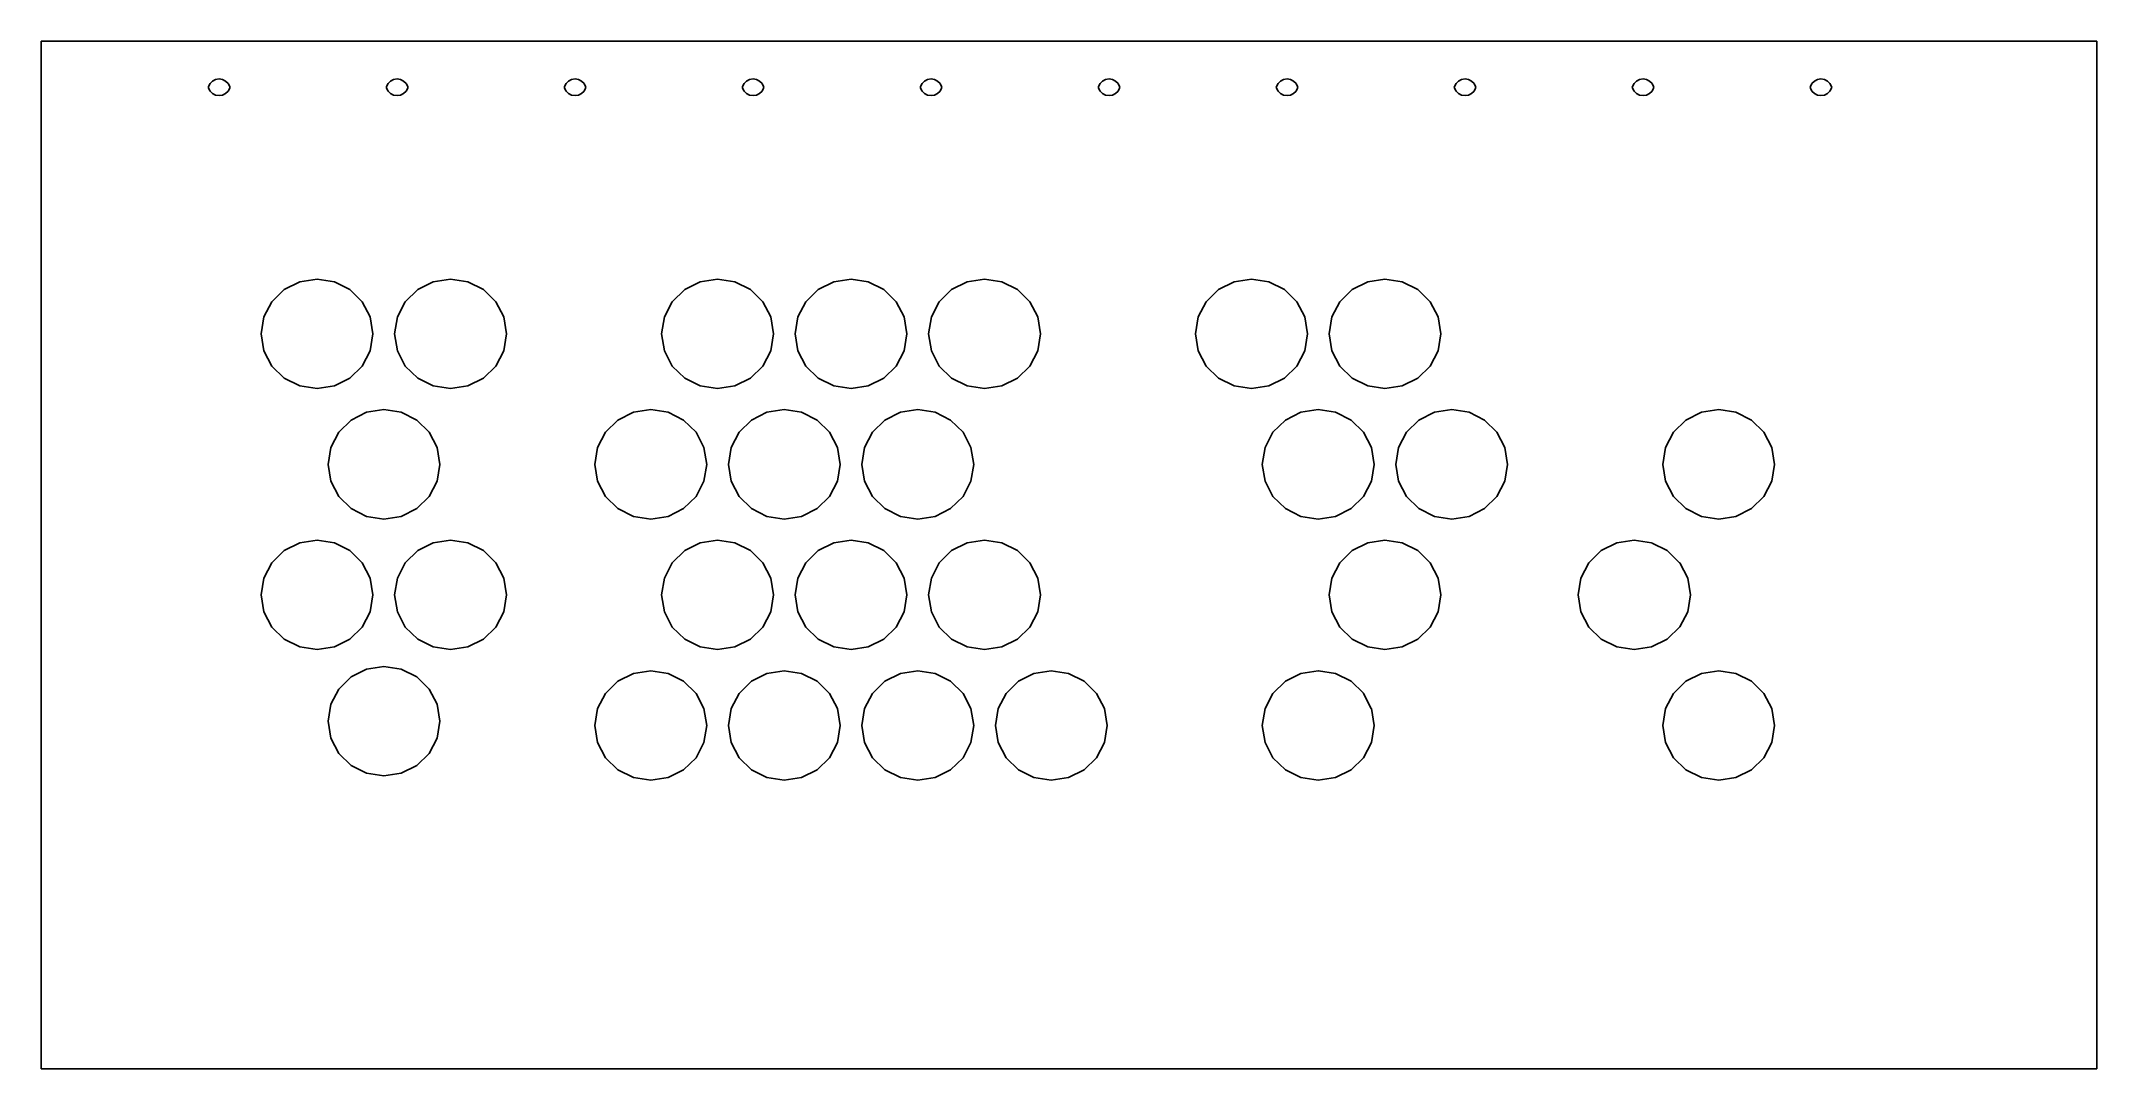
# Model space of a CAD drawing. Header units: metres. Extents: x -116 to 116, y -1 to 115.
import ezdxf

# ---------------------------------------------------------------- set-up
doc = ezdxf.new("R2010")
doc.units = ezdxf.units.M

msp = doc.modelspace()

# ---------------------------------------------------------------- linework, layer by layer
for p, q in [((115.5, 114.692), (-115.5, 114.692)), ((-115.5, 114.692), (-115.5, -0.75)), ((115.5, 104.328), (115.5, 114.692)), ((-96.7029, 109.51), (-96.6888, 109.597)), ((-96.6888, 109.424), (-96.7029, 109.51)), ((-96.6888, 109.597), (-96.5113, 109.938)), ((-96.5113, 109.083), (-96.6888, 109.424)), ((-96.5113, 109.938), (-96.2347, 110.209)), ((-96.2347, 108.812), (-96.5113, 109.083)), ((-96.2347, 110.209), (-95.8863, 110.382)), ((-95.8863, 108.639), (-96.2347, 108.812)), ((-95.8863, 110.382), (-95.5, 110.442)), ((-95.5, 108.579), (-95.8863, 108.639)), ((-95.5, 110.442), (-95.1137, 110.382)), ((-95.1137, 108.639), (-95.5, 108.579)), ((-95.1137, 110.382), (-94.7653, 110.209)), ((-94.7653, 108.812), (-95.1137, 108.639)), ((-94.7653, 110.209), (-94.4887, 109.938)), ((-94.4887, 109.083), (-94.7653, 108.812)), ((-94.4887, 109.938), (-94.3112, 109.597)), ((-94.3112, 109.424), (-94.4887, 109.083)), ((-94.3112, 109.597), (-94.2971, 109.51)), ((-94.2971, 109.51), (-94.3112, 109.424)), ((-76.7029, 109.51), (-76.6888, 109.597)), ((-76.6888, 109.424), (-76.7029, 109.51)), ((-76.6888, 109.597), (-76.5113, 109.938)), ((-76.5113, 109.083), (-76.6888, 109.424)), ((-76.5113, 109.938), (-76.2347, 110.209)), ((-76.2347, 108.812), (-76.5113, 109.083)), ((-76.2347, 110.209), (-75.8863, 110.382)), ((-75.8863, 108.639), (-76.2347, 108.812)), ((-75.8863, 110.382), (-75.5, 110.442)), ((-75.5, 108.579), (-75.8863, 108.639)), ((-75.5, 110.442), (-75.1137, 110.382)), ((-75.1137, 108.639), (-75.5, 108.579)), ((-75.1137, 110.382), (-74.7653, 110.209)), ((-74.7653, 108.812), (-75.1137, 108.639)), ((-74.7653, 110.209), (-74.4887, 109.938)), ((-74.4887, 109.083), (-74.7653, 108.812)), ((-74.4887, 109.938), (-74.3112, 109.597)), ((-74.3112, 109.424), (-74.4887, 109.083)), ((-74.3112, 109.597), (-74.2971, 109.51)), ((-74.2971, 109.51), (-74.3112, 109.424)), ((-56.7029, 109.51), (-56.6888, 109.597)), ((-56.6888, 109.424), (-56.7029, 109.51)), ((-56.6888, 109.597), (-56.5113, 109.938)), ((-56.5113, 109.083), (-56.6888, 109.424)), ((-56.5113, 109.938), (-56.2347, 110.209)), ((-56.2347, 108.812), (-56.5113, 109.083)), ((-56.2347, 110.209), (-55.8863, 110.382)), ((-55.8863, 108.639), (-56.2347, 108.812)), ((-55.8863, 110.382), (-55.5, 110.442)), ((-55.5, 108.579), (-55.8863, 108.639)), ((-55.5, 110.442), (-55.1137, 110.382)), ((-55.1137, 108.639), (-55.5, 108.579)), ((-55.1137, 110.382), (-54.7653, 110.209)), ((-54.7653, 108.812), (-55.1137, 108.639)), ((-54.7653, 110.209), (-54.4887, 109.938)), ((-54.4887, 109.083), (-54.7653, 108.812)), ((-54.4887, 109.938), (-54.3112, 109.597)), ((-54.3112, 109.424), (-54.4887, 109.083)), ((-54.3112, 109.597), (-54.2971, 109.51)), ((-54.2971, 109.51), (-54.3112, 109.424)), ((-36.7029, 109.51), (-36.6888, 109.597)), ((-36.6888, 109.424), (-36.7029, 109.51)), ((-36.6888, 109.597), (-36.5113, 109.938)), ((-36.5113, 109.083), (-36.6888, 109.424)), ((-36.5113, 109.938), (-36.2347, 110.209)), ((-36.2347, 108.812), (-36.5113, 109.083)), ((-36.2347, 110.209), (-35.8863, 110.382)), ((-35.8863, 108.639), (-36.2347, 108.812)), ((-35.8863, 110.382), (-35.5, 110.442)), ((-35.5, 108.579), (-35.8863, 108.639)), ((-35.5, 110.442), (-35.1137, 110.382)), ((-35.1137, 108.639), (-35.5, 108.579)), ((-35.1137, 110.382), (-34.7653, 110.209)), ((-34.7653, 108.812), (-35.1137, 108.639)), ((-34.7653, 110.209), (-34.4887, 109.938)), ((-34.4887, 109.083), (-34.7653, 108.812)), ((-34.4887, 109.938), (-34.3112, 109.597)), ((-34.3112, 109.424), (-34.4887, 109.083)), ((-34.3112, 109.597), (-34.2971, 109.51)), ((-34.2971, 109.51), (-34.3112, 109.424)), ((-16.7029, 109.51), (-16.6888, 109.597)), ((-16.6888, 109.424), (-16.7029, 109.51)), ((-16.6888, 109.597), (-16.5113, 109.938)), ((-16.5113, 109.083), (-16.6888, 109.424)), ((-16.5113, 109.938), (-16.2347, 110.209)), ((-16.2347, 108.812), (-16.5113, 109.083)), ((-16.2347, 110.209), (-15.8863, 110.382)), ((-15.8863, 108.639), (-16.2347, 108.812)), ((-15.8863, 110.382), (-15.5, 110.442)), ((-15.5, 108.579), (-15.8863, 108.639)), ((-15.5, 110.442), (-15.1137, 110.382)), ((-15.1137, 108.639), (-15.5, 108.579)), ((-15.1137, 110.382), (-14.7653, 110.209)), ((-14.7653, 108.812), (-15.1137, 108.639)), ((-14.7653, 110.209), (-14.4887, 109.938)), ((-14.4887, 109.083), (-14.7653, 108.812)), ((-14.4887, 109.938), (-14.3112, 109.597)), ((-14.3112, 109.424), (-14.4887, 109.083)), ((-14.3112, 109.597), (-14.2971, 109.51)), ((-14.2971, 109.51), (-14.3112, 109.424)), ((3.29712, 109.51), (3.31117, 109.597)), ((3.31117, 109.424), (3.29712, 109.51)), ((3.31117, 109.597), (3.48872, 109.938)), ((3.48872, 109.083), (3.31117, 109.424)), ((3.48872, 109.938), (3.76526, 110.209)), ((3.76526, 108.812), (3.48872, 109.083)), ((3.76526, 110.209), (4.11372, 110.382)), ((4.11372, 108.639), (3.76526, 108.812)), ((4.11372, 110.382), (4.5, 110.442)), ((4.5, 108.579), (4.11372, 108.639)), ((4.5, 110.442), (4.88626, 110.382)), ((4.88626, 108.639), (4.5, 108.579)), ((4.88626, 110.382), (5.23473, 110.209)), ((5.23473, 108.812), (4.88626, 108.639)), ((5.23473, 110.209), (5.51126, 109.938)), ((5.51126, 109.083), (5.23473, 108.812)), ((5.51126, 109.938), (5.68881, 109.597)), ((5.68881, 109.424), (5.51126, 109.083)), ((5.68881, 109.597), (5.70287, 109.51)), ((5.70287, 109.51), (5.68881, 109.424)), ((23.2971, 109.51), (23.3112, 109.597)), ((23.3112, 109.424), (23.2971, 109.51)), ((23.3112, 109.597), (23.4887, 109.938)), ((23.4887, 109.083), (23.3112, 109.424)), ((23.4887, 109.938), (23.7653, 110.209)), ((23.7653, 108.812), (23.4887, 109.083)), ((23.7653, 110.209), (24.1137, 110.382)), ((24.1137, 108.639), (23.7653, 108.812)), ((24.1137, 110.382), (24.5, 110.442)), ((24.5, 108.579), (24.1137, 108.639)), ((24.5, 110.442), (24.8863, 110.382)), ((24.8863, 108.639), (24.5, 108.579)), ((24.8863, 110.382), (25.2347, 110.209)), ((25.2347, 108.812), (24.8863, 108.639)), ((25.2347, 110.209), (25.5113, 109.938)), ((25.5113, 109.083), (25.2347, 108.812)), ((25.5113, 109.938), (25.6888, 109.597)), ((25.6888, 109.424), (25.5113, 109.083)), ((25.6888, 109.597), (25.7029, 109.51)), ((25.7029, 109.51), (25.6888, 109.424)), ((43.2971, 109.51), (43.3112, 109.597)), ((43.3112, 109.424), (43.2971, 109.51)), ((43.3112, 109.597), (43.4887, 109.938)), ((43.4887, 109.083), (43.3112, 109.424)), ((43.4887, 109.938), (43.7653, 110.209)), ((43.7653, 108.812), (43.4887, 109.083)), ((43.7653, 110.209), (44.1137, 110.382)), ((44.1137, 108.639), (43.7653, 108.812)), ((44.1137, 110.382), (44.5, 110.442)), ((44.5, 108.579), (44.1137, 108.639)), ((44.5, 110.442), (44.8863, 110.382)), ((44.8863, 108.639), (44.5, 108.579)), ((44.8863, 110.382), (45.2347, 110.209)), ((45.2347, 108.812), (44.8863, 108.639)), ((45.2347, 110.209), (45.5113, 109.938)), ((45.5113, 109.083), (45.2347, 108.812)), ((45.5113, 109.938), (45.6888, 109.597)), ((45.6888, 109.424), (45.5113, 109.083)), ((45.6888, 109.597), (45.7029, 109.51)), ((45.7029, 109.51), (45.6888, 109.424)), ((63.2971, 109.51), (63.3112, 109.597)), ((63.3112, 109.424), (63.2971, 109.51)), ((63.3112, 109.597), (63.4887, 109.938)), ((63.4887, 109.083), (63.3112, 109.424)), ((63.4887, 109.938), (63.7653, 110.209)), ((63.7653, 108.812), (63.4887, 109.083)), ((63.7653, 110.209), (64.1137, 110.382)), ((64.1137, 108.639), (63.7653, 108.812)), ((64.1137, 110.382), (64.5, 110.442)), ((64.5, 108.579), (64.1137, 108.639)), ((64.5, 110.442), (64.8863, 110.382)), ((64.8863, 108.639), (64.5, 108.579)), ((64.8863, 110.382), (65.2347, 110.209)), ((65.2347, 108.812), (64.8863, 108.639)), ((65.2347, 110.209), (65.5113, 109.938)), ((65.5113, 109.083), (65.2347, 108.812)), ((65.5113, 109.938), (65.6888, 109.597)), ((65.6888, 109.424), (65.5113, 109.083)), ((65.6888, 109.597), (65.7029, 109.51)), ((65.7029, 109.51), (65.6888, 109.424)), ((83.2971, 109.51), (83.3112, 109.597)), ((83.3112, 109.424), (83.2971, 109.51)), ((83.3112, 109.597), (83.4887, 109.938)), ((83.4887, 109.083), (83.3112, 109.424)), ((83.4887, 109.938), (83.7653, 110.209)), ((83.7653, 108.812), (83.4887, 109.083)), ((83.7653, 110.209), (84.1137, 110.382)), ((84.1137, 108.639), (83.7653, 108.812)), ((84.1137, 110.382), (84.5, 110.442)), ((84.5, 108.579), (84.1137, 108.639)), ((84.5, 110.442), (84.8863, 110.382)), ((84.8863, 108.639), (84.5, 108.579)), ((84.8863, 110.382), (85.2347, 110.209)), ((85.2347, 108.812), (84.8863, 108.639)), ((85.2347, 110.209), (85.5113, 109.938)), ((85.5113, 109.083), (85.2347, 108.812)), ((85.5113, 109.938), (85.6888, 109.597)), ((85.6888, 109.424), (85.5113, 109.083)), ((85.6888, 109.597), (85.7029, 109.51)), ((85.7029, 109.51), (85.6888, 109.424)), ((115.501, 104.328), (115.5, 104.328)), ((115.501, -0.05338), (115.501, 104.328)), ((-86.434, 87.6574), (-84.4924, 87.9582)), ((-84.4924, 87.9582), (-82.5508, 87.6574)), ((-71.434, 87.6574), (-69.4924, 87.9582)), ((-69.4924, 87.9582), (-67.5508, 87.6574)), ((-41.434, 87.6574), (-39.4924, 87.9582)), ((-39.4924, 87.9582), (-37.5508, 87.6574)), ((-26.434, 87.6574), (-24.4924, 87.9582)), ((-24.4924, 87.9582), (-22.5508, 87.6574)), ((-10.9524, 87.732), (-9.49239, 87.9586)), ((-9.49239, 87.9586), (-9.49121, 87.9587)), ((-9.49121, 87.9587), (-7.56543, 87.6599)), ((18.566, 87.6574), (20.5076, 87.9582)), ((20.5076, 87.9582), (22.4492, 87.6574)), ((33.566, 87.6574), (35.5076, 87.9582)), ((35.5076, 87.9582), (37.4492, 87.6574)), ((-89.5757, 85.4248), (-88.1856, 86.7845)), ((-88.1856, 86.7845), (-86.434, 87.6574)), ((-82.5508, 87.6574), (-80.7992, 86.7845)), ((-80.7992, 86.7845), (-79.4091, 85.4248)), ((-74.5757, 85.4248), (-73.1856, 86.7845)), ((-73.1856, 86.7845), (-71.434, 87.6574)), ((-67.5508, 87.6574), (-65.7992, 86.7845)), ((-65.7992, 86.7845), (-64.4091, 85.4248)), ((-44.5757, 85.4248), (-43.1856, 86.7845)), ((-43.1856, 86.7845), (-41.434, 87.6574)), ((-37.5508, 87.6574), (-35.7992, 86.7845)), ((-35.7992, 86.7845), (-34.4091, 85.4248)), ((-29.5757, 85.4248), (-28.1856, 86.7845)), ((-28.1856, 86.7845), (-26.434, 87.6574)), ((-22.5508, 87.6574), (-20.7992, 86.7845)), ((-20.7992, 86.7845), (-19.4091, 85.4248)), ((-14.5757, 85.4248), (-13.1856, 86.7845)), ((-13.1856, 86.7845), (-11.434, 87.6574)), ((-11.434, 87.6574), (-10.9524, 87.732)), ((-7.56543, 87.6599), (-7.56447, 87.6595)), ((-7.56447, 87.6595), (-7.55077, 87.6574)), ((-7.55077, 87.6574), (-5.79919, 86.7845)), ((-5.79919, 86.7845), (-4.40913, 85.4248)), ((15.4243, 85.4248), (16.8144, 86.7845)), ((16.8144, 86.7845), (18.566, 87.6574)), ((22.4492, 87.6574), (24.2008, 86.7845)), ((24.2008, 86.7845), (25.5909, 85.4248)), ((30.4243, 85.4248), (31.8144, 86.7845)), ((31.8144, 86.7845), (33.566, 87.6574)), ((37.4492, 87.6574), (39.2008, 86.7845)), ((39.2008, 86.7845), (40.5909, 85.4248)), ((-90.7757, 81.8123), (-90.4681, 83.7115)), ((-90.4681, 83.7115), (-89.5757, 85.4248)), ((-79.4091, 85.4248), (-78.5167, 83.7115)), ((-78.5167, 83.7115), (-78.2092, 81.8123)), ((-75.7757, 81.8123), (-75.4681, 83.7115)), ((-75.4681, 83.7115), (-74.5757, 85.4248)), ((-64.4091, 85.4248), (-63.5167, 83.7115)), ((-63.5167, 83.7115), (-63.2092, 81.8123)), ((-45.7757, 81.8123), (-45.4681, 83.7115)), ((-45.4681, 83.7115), (-44.5757, 85.4248)), ((-34.4091, 85.4248), (-33.5167, 83.7115)), ((-33.5167, 83.7115), (-33.2092, 81.8123)), ((-30.7757, 81.8123), (-30.4681, 83.7115)), ((-30.4681, 83.7115), (-29.5757, 85.4248)), ((-19.4091, 85.4248), (-18.5167, 83.7115)), ((-18.5167, 83.7115), (-18.2091, 81.8123)), ((-15.7757, 81.8123), (-15.4681, 83.7115)), ((-15.4681, 83.7115), (-14.5757, 85.4248)), ((-4.40913, 85.4248), (-3.51666, 83.7115)), ((-3.51666, 83.7115), (-3.20914, 81.8123)), ((14.2243, 81.8123), (14.5319, 83.7115)), ((14.5319, 83.7115), (15.4243, 85.4248)), ((25.5909, 85.4248), (26.4833, 83.7115)), ((26.4833, 83.7115), (26.7908, 81.8123)), ((29.2243, 81.8123), (29.5319, 83.7115)), ((29.5319, 83.7115), (30.4243, 85.4248)), ((40.5909, 85.4248), (41.4833, 83.7115)), ((41.4833, 83.7115), (41.7908, 81.8123)), ((-90.4681, 79.9131), (-90.7757, 81.8123)), ((-78.2092, 81.8123), (-78.5167, 79.9131)), ((-75.4681, 79.9131), (-75.7757, 81.8123)), ((-63.2092, 81.8123), (-63.5167, 79.9131)), ((-45.4681, 79.9131), (-45.7757, 81.8123)), ((-33.2092, 81.8123), (-33.5167, 79.9131)), ((-30.4681, 79.9131), (-30.7757, 81.8123)), ((-18.2091, 81.8123), (-18.5167, 79.9131)), ((-15.4681, 79.9131), (-15.7757, 81.8123)), ((-3.20914, 81.8123), (-3.51666, 79.9131)), ((14.5319, 79.9131), (14.2243, 81.8123)), ((26.7908, 81.8123), (26.4833, 79.9131)), ((29.5319, 79.9131), (29.2243, 81.8123)), ((41.7908, 81.8123), (41.4833, 79.9131)), ((-89.5757, 78.1998), (-90.4681, 79.9131)), ((-78.5167, 79.9131), (-79.4091, 78.1998)), ((-74.5757, 78.1998), (-75.4681, 79.9131)), ((-63.5167, 79.9131), (-64.4091, 78.1998)), ((-44.5757, 78.1998), (-45.4681, 79.9131)), ((-33.5167, 79.9131), (-34.4091, 78.1998)), ((-29.5757, 78.1998), (-30.4681, 79.9131)), ((-18.5167, 79.9131), (-19.4091, 78.1998)), ((-14.5757, 78.1998), (-15.4681, 79.9131)), ((-3.51666, 79.9131), (-4.40913, 78.1998)), ((15.4243, 78.1998), (14.5319, 79.9131)), ((26.4833, 79.9131), (25.5909, 78.1998)), ((30.4243, 78.1998), (29.5319, 79.9131)), ((41.4833, 79.9131), (40.5909, 78.1998)), ((-88.1856, 76.8401), (-89.5757, 78.1998)), ((-86.434, 75.9671), (-88.1856, 76.8401)), ((-80.7992, 76.8401), (-82.5508, 75.9671)), ((-79.4091, 78.1998), (-80.7992, 76.8401)), ((-73.1856, 76.8401), (-74.5757, 78.1998)), ((-71.434, 75.9671), (-73.1856, 76.8401)), ((-65.7992, 76.8401), (-67.5508, 75.9671)), ((-64.4091, 78.1998), (-65.7992, 76.8401)), ((-43.1856, 76.8401), (-44.5757, 78.1998)), ((-41.434, 75.9671), (-43.1856, 76.8401)), ((-35.7992, 76.8401), (-37.5508, 75.9671)), ((-34.4091, 78.1998), (-35.7992, 76.8401)), ((-28.1856, 76.8401), (-29.5757, 78.1998)), ((-26.434, 75.9671), (-28.1856, 76.8401)), ((-20.7992, 76.8401), (-22.5508, 75.9671)), ((-19.4091, 78.1998), (-20.7992, 76.8401)), ((-13.1856, 76.8401), (-14.5757, 78.1998)), ((-11.434, 75.9671), (-13.1856, 76.8401)), ((-5.79919, 76.8401), (-7.55077, 75.9671)), ((-4.40913, 78.1998), (-5.79919, 76.8401)), ((16.8144, 76.8401), (15.4243, 78.1998)), ((18.566, 75.9671), (16.8144, 76.8401)), ((24.2008, 76.8401), (22.4492, 75.9671)), ((25.5909, 78.1998), (24.2008, 76.8401)), ((31.8144, 76.8401), (30.4243, 78.1998)), ((33.566, 75.9671), (31.8144, 76.8401)), ((39.2008, 76.8401), (37.4492, 75.9671)), ((40.5909, 78.1998), (39.2008, 76.8401)), ((-84.4924, 75.6663), (-86.434, 75.9671)), ((-82.5508, 75.9671), (-84.4924, 75.6663)), ((-69.4924, 75.6663), (-71.434, 75.9671)), ((-67.5508, 75.9671), (-69.4924, 75.6663)), ((-39.4924, 75.6663), (-41.434, 75.9671)), ((-37.5508, 75.9671), (-39.4924, 75.6663)), ((-24.4924, 75.6663), (-26.434, 75.9671)), ((-22.5508, 75.9671), (-24.4924, 75.6663)), ((-9.49239, 75.6663), (-11.434, 75.9671)), ((-7.55077, 75.9671), (-9.49239, 75.6663)), ((20.5076, 75.6663), (18.566, 75.9671)), ((22.4492, 75.9671), (20.5076, 75.6663)), ((35.5076, 75.6663), (33.566, 75.9671)), ((37.4492, 75.9671), (35.5076, 75.6663)), ((-82.0627, 70.7664), (-80.6726, 72.1261)), ((-80.6726, 72.1261), (-78.921, 72.9991)), ((-78.921, 72.9991), (-76.9794, 73.2999)), ((-76.9794, 73.2999), (-75.0378, 72.9991)), ((-75.0378, 72.9991), (-73.2862, 72.1261)), ((-73.2862, 72.1261), (-71.8961, 70.7664)), ((-52.0766, 70.7664), (-50.6866, 72.1261)), ((-50.6866, 72.1261), (-48.935, 72.9991)), ((-48.935, 72.9991), (-46.9934, 73.2999)), ((-46.9934, 73.2999), (-45.0518, 72.9991)), ((-45.0518, 72.9991), (-43.3002, 72.1261)), ((-43.3002, 72.1261), (-41.9101, 70.7664)), ((-37.0766, 70.7664), (-35.6866, 72.1261)), ((-35.6866, 72.1261), (-33.935, 72.9991)), ((-33.935, 72.9991), (-31.9934, 73.2999)), ((-31.9934, 73.2999), (-30.0518, 72.9991)), ((-30.0518, 72.9991), (-28.3002, 72.1261)), ((-28.3002, 72.1261), (-26.9101, 70.7664)), ((-22.0766, 70.7664), (-20.6866, 72.1261)), ((-20.6866, 72.1261), (-18.935, 72.9991)), ((-18.935, 72.9991), (-16.9934, 73.2999)), ((-16.9934, 73.2999), (-15.0518, 72.9991)), ((-15.0518, 72.9991), (-13.3002, 72.1261)), ((-13.3002, 72.1261), (-11.9101, 70.7664)), ((22.9233, 70.7664), (24.3134, 72.1261)), ((24.3134, 72.1261), (26.065, 72.9991)), ((26.065, 72.9991), (28.0066, 73.2999)), ((28.0066, 73.2999), (29.9482, 72.9991)), ((29.9482, 72.9991), (31.6998, 72.1261)), ((31.6998, 72.1261), (33.0898, 70.7664)), ((37.9233, 70.7664), (39.3134, 72.1261)), ((39.3134, 72.1261), (41.065, 72.9991)), ((41.065, 72.9991), (43.0066, 73.2999)), ((43.0066, 73.2999), (44.9482, 72.9991)), ((44.9482, 72.9991), (46.6998, 72.1261)), ((46.6998, 72.1261), (48.0898, 70.7664)), ((67.9233, 70.7664), (69.3134, 72.1261)), ((69.3134, 72.1261), (71.065, 72.9991)), ((71.065, 72.9991), (73.0066, 73.2999)), ((73.0066, 73.2999), (74.9482, 72.9991)), ((74.9482, 72.9991), (76.6998, 72.1261)), ((76.6998, 72.1261), (78.0899, 70.7664)), ((-82.9551, 69.0532), (-82.0627, 70.7664)), ((-71.8961, 70.7664), (-71.0037, 69.0532)), ((-52.9691, 69.0532), (-52.0766, 70.7664)), ((-41.9101, 70.7664), (-41.0177, 69.0532)), ((-37.9691, 69.0532), (-37.0766, 70.7664)), ((-26.9101, 70.7664), (-26.0177, 69.0532)), ((-22.9691, 69.0532), (-22.0766, 70.7664)), ((-11.9101, 70.7664), (-11.0177, 69.0532)), ((22.0309, 69.0532), (22.9233, 70.7664)), ((33.0898, 70.7664), (33.9823, 69.0532)), ((37.0309, 69.0532), (37.9233, 70.7664)), ((48.0898, 70.7664), (48.9823, 69.0532)), ((67.0309, 69.0532), (67.9233, 70.7664)), ((78.0899, 70.7664), (78.9823, 69.0532)), ((-83.2626, 67.1539), (-82.9551, 69.0532)), ((-82.9551, 65.2547), (-83.2626, 67.1539)), ((-71.0037, 69.0532), (-70.6962, 67.1539)), ((-70.6962, 67.1539), (-71.0037, 65.2547)), ((-53.2766, 67.1539), (-52.9691, 69.0532)), ((-52.9691, 65.2547), (-53.2766, 67.1539)), ((-41.0177, 69.0532), (-40.7101, 67.1539)), ((-40.7101, 67.1539), (-41.0177, 65.2547)), ((-38.2766, 67.1539), (-37.9691, 69.0532)), ((-37.9691, 65.2547), (-38.2766, 67.1539)), ((-26.0177, 69.0532), (-25.7101, 67.1539)), ((-25.7101, 67.1539), (-26.0177, 65.2547)), ((-23.2766, 67.1539), (-22.9691, 69.0532)), ((-22.9691, 65.2547), (-23.2766, 67.1539)), ((-11.0177, 69.0532), (-10.7101, 67.1539)), ((-10.7101, 67.1539), (-11.0177, 65.2547)), ((21.7233, 67.1539), (22.0309, 69.0532)), ((22.0309, 65.2547), (21.7233, 67.1539)), ((33.9823, 69.0532), (34.2898, 67.1539)), ((34.2898, 67.1539), (33.9823, 65.2547)), ((36.7233, 67.1539), (37.0309, 69.0532)), ((37.0309, 65.2547), (36.7233, 67.1539)), ((48.9823, 69.0532), (49.2898, 67.1539)), ((49.2898, 67.1539), (48.9823, 65.2547)), ((66.7233, 67.1539), (67.0309, 69.0532)), ((67.0309, 65.2547), (66.7233, 67.1539)), ((78.9823, 69.0532), (79.2898, 67.1539)), ((79.2898, 67.1539), (78.9823, 65.2547)), ((-82.0627, 63.5415), (-82.9551, 65.2547)), ((-71.0037, 65.2547), (-71.8961, 63.5415)), ((-52.0766, 63.5415), (-52.9691, 65.2547)), ((-41.0177, 65.2547), (-41.9101, 63.5415)), ((-37.0766, 63.5415), (-37.9691, 65.2547)), ((-26.0177, 65.2547), (-26.9101, 63.5415)), ((-22.0766, 63.5415), (-22.9691, 65.2547)), ((-11.0177, 65.2547), (-11.9101, 63.5415)), ((22.9233, 63.5415), (22.0309, 65.2547)), ((33.9823, 65.2547), (33.0898, 63.5415)), ((37.9233, 63.5415), (37.0309, 65.2547)), ((48.9823, 65.2547), (48.0898, 63.5415)), ((67.9233, 63.5415), (67.0309, 65.2547)), ((78.9823, 65.2547), (78.0899, 63.5415)), ((-80.6726, 62.1818), (-82.0627, 63.5415)), ((-71.8961, 63.5415), (-73.2862, 62.1818)), ((-50.6866, 62.1818), (-52.0766, 63.5415)), ((-41.9101, 63.5415), (-43.3002, 62.1818)), ((-35.6866, 62.1818), (-37.0766, 63.5415)), ((-26.9101, 63.5415), (-28.3002, 62.1818)), ((-20.6866, 62.1818), (-22.0766, 63.5415)), ((-11.9101, 63.5415), (-13.3002, 62.1818)), ((24.3134, 62.1818), (22.9233, 63.5415)), ((33.0898, 63.5415), (31.6998, 62.1818)), ((39.3134, 62.1818), (37.9233, 63.5415)), ((48.0898, 63.5415), (46.6998, 62.1818)), ((69.3134, 62.1818), (67.9233, 63.5415)), ((78.0899, 63.5415), (76.6998, 62.1818)), ((-78.921, 61.3088), (-80.6726, 62.1818)), ((-76.9794, 61.008), (-78.921, 61.3088)), ((-75.0378, 61.3088), (-76.9794, 61.008)), ((-73.2862, 62.1818), (-75.0378, 61.3088)), ((-48.935, 61.3088), (-50.6866, 62.1818)), ((-46.9934, 61.008), (-48.935, 61.3088)), ((-45.0518, 61.3088), (-46.9934, 61.008)), ((-43.3002, 62.1818), (-45.0518, 61.3088)), ((-33.935, 61.3088), (-35.6866, 62.1818)), ((-31.9934, 61.008), (-33.935, 61.3088)), ((-30.0518, 61.3088), (-31.9934, 61.008)), ((-28.3002, 62.1818), (-30.0518, 61.3088)), ((-18.935, 61.3088), (-20.6866, 62.1818)), ((-16.9934, 61.008), (-18.935, 61.3088)), ((-15.0518, 61.3088), (-16.9934, 61.008)), ((-13.3002, 62.1818), (-15.0518, 61.3088)), ((26.065, 61.3088), (24.3134, 62.1818)), ((28.0066, 61.008), (26.065, 61.3088)), ((29.9482, 61.3088), (28.0066, 61.008)), ((31.6998, 62.1818), (29.9482, 61.3088)), ((41.065, 61.3088), (39.3134, 62.1818)), ((43.0066, 61.008), (41.065, 61.3088)), ((44.9482, 61.3088), (43.0066, 61.008)), ((46.6998, 62.1818), (44.9482, 61.3088)), ((71.065, 61.3088), (69.3134, 62.1818)), ((73.0066, 61.008), (71.065, 61.3088)), ((74.9482, 61.3088), (73.0066, 61.008)), ((76.6998, 62.1818), (74.9482, 61.3088)), ((-88.1856, 57.4595), (-86.434, 58.3325)), ((-86.434, 58.3325), (-84.4924, 58.6333)), ((-84.4924, 58.6333), (-82.5508, 58.3325)), ((-82.5508, 58.3325), (-80.7992, 57.4595)), ((-73.1856, 57.4595), (-71.434, 58.3325)), ((-71.434, 58.3325), (-69.4924, 58.6333)), ((-69.4924, 58.6333), (-67.5508, 58.3325)), ((-67.5508, 58.3325), (-65.7992, 57.4595)), ((-43.1856, 57.4595), (-41.434, 58.3325)), ((-41.434, 58.3325), (-39.4924, 58.6333)), ((-39.4924, 58.6333), (-37.5508, 58.3325)), ((-37.5508, 58.3325), (-35.7992, 57.4595)), ((-28.1856, 57.4595), (-26.434, 58.3325)), ((-26.434, 58.3325), (-24.4924, 58.6333)), ((-24.4924, 58.6333), (-22.5508, 58.3325)), ((-22.5508, 58.3325), (-20.7992, 57.4595)), ((-13.1856, 57.4595), (-11.434, 58.3325)), ((-11.434, 58.3325), (-9.49239, 58.6333)), ((-9.49239, 58.6333), (-7.55077, 58.3325)), ((-7.55077, 58.3325), (-5.79919, 57.4595)), ((31.8144, 57.4595), (33.566, 58.3325)), ((33.566, 58.3325), (35.5076, 58.6333)), ((35.5076, 58.6333), (37.4492, 58.3325)), ((37.4492, 58.3325), (39.2008, 57.4595)), ((59.8144, 57.4595), (61.566, 58.3325)), ((61.566, 58.3325), (63.5076, 58.6333)), ((63.5076, 58.6333), (65.4492, 58.3325)), ((65.4492, 58.3325), (65.4823, 58.316)), ((65.4823, 58.316), (65.5156, 58.3073)), ((65.5156, 58.3073), (67.2068, 57.4641)), ((-90.4681, 54.3865), (-89.5757, 56.0998)), ((-89.5757, 56.0998), (-88.1856, 57.4595)), ((-80.7992, 57.4595), (-79.4091, 56.0998)), ((-79.4091, 56.0998), (-78.5167, 54.3865)), ((-75.4681, 54.3865), (-74.5757, 56.0998)), ((-74.5757, 56.0998), (-73.1856, 57.4595)), ((-65.7992, 57.4595), (-64.4091, 56.0998)), ((-64.4091, 56.0998), (-63.5167, 54.3865)), ((-45.4681, 54.3865), (-44.5757, 56.0998)), ((-44.5757, 56.0998), (-43.1856, 57.4595)), ((-35.7992, 57.4595), (-34.4091, 56.0998)), ((-34.4091, 56.0998), (-33.5167, 54.3865)), ((-30.4681, 54.3865), (-29.5757, 56.0998)), ((-29.5757, 56.0998), (-28.1856, 57.4595)), ((-20.7992, 57.4595), (-19.4091, 56.0998)), ((-19.4091, 56.0998), (-18.5167, 54.3865)), ((-15.4681, 54.3865), (-14.5757, 56.0998)), ((-14.5757, 56.0998), (-13.1856, 57.4595)), ((-5.79919, 57.4595), (-4.40913, 56.0998)), ((-4.40913, 56.0998), (-3.51666, 54.3865)), ((29.5319, 54.3865), (30.4243, 56.0998)), ((30.4243, 56.0998), (31.8144, 57.4595)), ((39.2008, 57.4595), (40.5909, 56.0998)), ((40.5909, 56.0998), (41.4833, 54.3865)), ((57.5319, 54.3865), (58.4243, 56.0998)), ((58.4243, 56.0998), (59.8144, 57.4595)), ((67.2068, 57.4641), (67.2588, 57.4321)), ((67.2588, 57.4321), (68.6138, 56.1067)), ((68.6138, 56.1067), (68.6426, 56.0743)), ((68.6426, 56.0743), (69.5228, 54.3853)), ((-90.7757, 52.4873), (-90.4681, 54.3865)), ((-78.5167, 54.3865), (-78.2092, 52.4873)), ((-75.7757, 52.4873), (-75.4681, 54.3865)), ((-63.5167, 54.3865), (-63.2092, 52.4873)), ((-45.7757, 52.4873), (-45.4681, 54.3865)), ((-33.5167, 54.3865), (-33.2092, 52.4873)), ((-30.7757, 52.4873), (-30.4681, 54.3865)), ((-18.5167, 54.3865), (-18.2091, 52.4873)), ((-15.7757, 52.4873), (-15.4681, 54.3865)), ((-3.51666, 54.3865), (-3.20914, 52.4873)), ((29.2243, 52.4873), (29.5319, 54.3865)), ((41.4833, 54.3865), (41.7908, 52.4873)), ((57.2243, 52.4873), (57.5319, 54.3865)), ((69.5228, 54.3853), (69.5312, 54.3672)), ((69.5312, 54.3672), (69.8356, 52.4848)), ((-90.4681, 50.5881), (-90.7757, 52.4873)), ((-78.2092, 52.4873), (-78.5167, 50.5881)), ((-75.4681, 50.5881), (-75.7757, 52.4873)), ((-63.2092, 52.4873), (-63.5167, 50.5881)), ((-45.4681, 50.5881), (-45.7757, 52.4873)), ((-33.2092, 52.4873), (-33.5167, 50.5881)), ((-30.4681, 50.5881), (-30.7757, 52.4873)), ((-18.2091, 52.4873), (-18.5167, 50.5881)), ((-15.4681, 50.5881), (-15.7757, 52.4873)), ((-3.20914, 52.4873), (-3.51666, 50.5881)), ((29.5319, 50.5881), (29.2243, 52.4873)), ((41.7908, 52.4873), (41.4833, 50.5881)), ((57.5319, 50.5881), (57.2243, 52.4873)), ((69.8356, 52.4848), (69.5312, 50.6031)), ((-89.5757, 48.8748), (-90.4681, 50.5881)), ((-88.1856, 47.5151), (-89.5757, 48.8748)), ((-79.4091, 48.8748), (-80.7992, 47.5151)), ((-78.5167, 50.5881), (-79.4091, 48.8748)), ((-74.5757, 48.8748), (-75.4681, 50.5881)), ((-73.1856, 47.5151), (-74.5757, 48.8748)), ((-64.4091, 48.8748), (-65.7992, 47.5151)), ((-63.5167, 50.5881), (-64.4091, 48.8748)), ((-44.5757, 48.8748), (-45.4681, 50.5881)), ((-43.1856, 47.5151), (-44.5757, 48.8748)), ((-34.4091, 48.8748), (-35.7992, 47.5151)), ((-33.5167, 50.5881), (-34.4091, 48.8748)), ((-29.5757, 48.8748), (-30.4681, 50.5881)), ((-28.1856, 47.5151), (-29.5757, 48.8748)), ((-19.4091, 48.8748), (-20.7992, 47.5151)), ((-18.5167, 50.5881), (-19.4091, 48.8748)), ((-14.5757, 48.8748), (-15.4681, 50.5881)), ((-13.1856, 47.5151), (-14.5757, 48.8748)), ((-4.40913, 48.8748), (-5.79919, 47.5151)), ((-3.51666, 50.5881), (-4.40913, 48.8748)), ((30.4243, 48.8748), (29.5319, 50.5881)), ((31.8144, 47.5151), (30.4243, 48.8748)), ((40.5909, 48.8748), (39.2008, 47.5151)), ((41.4833, 50.5881), (40.5909, 48.8748)), ((58.4243, 48.8748), (57.5319, 50.5881)), ((59.8144, 47.5151), (58.4243, 48.8748)), ((68.6426, 48.8981), (67.2588, 47.5445)), ((69.5312, 50.6031), (68.6426, 48.8981)), ((-86.434, 46.6422), (-88.1856, 47.5151)), ((-84.4924, 46.3414), (-86.434, 46.6422)), ((-82.5508, 46.6422), (-84.4924, 46.3414)), ((-80.7992, 47.5151), (-82.5508, 46.6422)), ((-71.434, 46.6422), (-73.1856, 47.5151)), ((-69.4924, 46.3414), (-71.434, 46.6422)), ((-67.5508, 46.6422), (-69.4924, 46.3414)), ((-65.7992, 47.5151), (-67.5508, 46.6422)), ((-41.434, 46.6422), (-43.1856, 47.5151)), ((-39.4924, 46.3414), (-41.434, 46.6422)), ((-37.5508, 46.6422), (-39.4924, 46.3414)), ((-35.7992, 47.5151), (-37.5508, 46.6422)), ((-26.434, 46.6422), (-28.1856, 47.5151)), ((-24.4924, 46.3414), (-26.434, 46.6422)), ((-22.5508, 46.6422), (-24.4924, 46.3414)), ((-20.7992, 47.5151), (-22.5508, 46.6422)), ((-11.434, 46.6422), (-13.1856, 47.5151)), ((-9.49239, 46.3414), (-11.434, 46.6422)), ((-7.55077, 46.6422), (-9.49239, 46.3414)), ((-5.79919, 47.5151), (-7.55077, 46.6422)), ((33.566, 46.6422), (31.8144, 47.5151)), ((35.5076, 46.3414), (33.566, 46.6422)), ((37.4492, 46.6422), (35.5076, 46.3414)), ((39.2008, 47.5151), (37.4492, 46.6422)), ((61.566, 46.6422), (59.8144, 47.5151)), ((63.5076, 46.3414), (61.566, 46.6422)), ((65.4492, 46.6422), (63.5076, 46.3414)), ((67.2008, 47.5151), (65.4492, 46.6422)), ((67.2017, 47.5161), (67.2008, 47.5151)), ((67.2588, 47.5445), (67.2017, 47.5161)), ((-80.6726, 43.2728), (-78.921, 44.1458)), ((-78.921, 44.1458), (-76.9794, 44.4466)), ((-76.9794, 44.4466), (-75.0378, 44.1458)), ((-75.0378, 44.1458), (-73.2862, 43.2728)), ((-48.935, 43.659), (-46.9934, 43.9598)), ((-46.9934, 43.9598), (-45.0518, 43.659)), ((-33.935, 43.659), (-31.9934, 43.9598)), ((-31.9934, 43.9598), (-30.0518, 43.659)), ((-18.935, 43.659), (-16.9934, 43.9598)), ((-16.9934, 43.9598), (-15.0518, 43.659)), ((-3.93503, 43.659), (-1.99339, 43.9598)), ((-1.99339, 43.9598), (-0.05176, 43.659)), ((26.065, 43.659), (28.0066, 43.9598)), ((28.0066, 43.9598), (28.0118, 43.959)), ((28.0118, 43.959), (28.0342, 43.9601)), ((28.0342, 43.9601), (29.9504, 43.6632)), ((71.065, 43.659), (73.0066, 43.9598)), ((73.0066, 43.9598), (74.9482, 43.659)), ((-82.9551, 40.1999), (-82.0627, 41.9131)), ((-82.0627, 41.9131), (-80.6726, 43.2728)), ((-73.2862, 43.2728), (-71.8961, 41.9131)), ((-71.8961, 41.9131), (-71.0037, 40.1999)), ((-52.0766, 41.4263), (-50.6866, 42.786)), ((-50.6866, 42.786), (-48.935, 43.659)), ((-45.0518, 43.659), (-43.3002, 42.786)), ((-43.3002, 42.786), (-41.9101, 41.4263)), ((-37.0766, 41.4263), (-35.6866, 42.786)), ((-35.6866, 42.786), (-33.935, 43.659)), ((-30.0518, 43.659), (-28.3002, 42.786)), ((-28.3002, 42.786), (-26.9101, 41.4263)), ((-22.0766, 41.4263), (-20.6866, 42.786)), ((-20.6866, 42.786), (-18.935, 43.659)), ((-15.0518, 43.659), (-13.3002, 42.786)), ((-13.3002, 42.786), (-11.9101, 41.4263)), ((-7.07664, 41.4263), (-5.6866, 42.786)), ((-5.6866, 42.786), (-3.93503, 43.659)), ((-0.05176, 43.659), (1.6998, 42.786)), ((1.6998, 42.786), (3.08984, 41.4263)), ((22.9233, 41.4263), (24.3134, 42.786)), ((24.3134, 42.786), (26.065, 43.659)), ((29.9504, 43.6632), (29.9639, 43.6597)), ((29.9639, 43.6597), (31.7041, 42.7923)), ((31.7041, 42.7923), (31.7059, 42.7908)), ((31.7059, 42.7908), (33.085, 41.4412)), ((67.9233, 41.4263), (69.3134, 42.786)), ((69.3134, 42.786), (71.065, 43.659)), ((74.9482, 43.659), (76.6998, 42.786)), ((76.6998, 42.786), (78.0899, 41.4263)), ((-83.2626, 38.3007), (-82.9551, 40.1999)), ((-71.0037, 40.1999), (-70.6962, 38.3007)), ((-53.2766, 37.8138), (-52.9691, 39.713)), ((-52.9691, 39.713), (-52.0766, 41.4263)), ((-41.9101, 41.4263), (-41.0177, 39.713)), ((-41.0177, 39.713), (-40.7101, 37.8138)), ((-38.2766, 37.8138), (-37.9691, 39.713)), ((-37.9691, 39.713), (-37.0766, 41.4263)), ((-26.9101, 41.4263), (-26.0177, 39.713)), ((-26.0177, 39.713), (-25.7101, 37.8138)), ((-23.2766, 37.8138), (-22.9691, 39.713)), ((-22.9691, 39.713), (-22.0766, 41.4263)), ((-11.9101, 41.4263), (-11.0177, 39.713)), ((-11.0177, 39.713), (-10.7101, 37.8138)), ((-8.27664, 37.8138), (-7.96912, 39.713)), ((-7.96912, 39.713), (-7.07664, 41.4263)), ((3.08984, 41.4263), (3.98232, 39.713)), ((3.98232, 39.713), (4.28984, 37.8138)), ((21.7233, 37.8138), (22.0309, 39.713)), ((22.0309, 39.713), (22.9233, 41.4263)), ((33.085, 41.4412), (33.0932, 41.4273)), ((33.0932, 41.4273), (33.9717, 39.7409)), ((33.9717, 39.7409), (33.9737, 39.7295)), ((33.9737, 39.7295), (33.9823, 39.713)), ((33.9823, 39.713), (34.2898, 37.8138)), ((66.7233, 37.8138), (67.0309, 39.713)), ((67.0309, 39.713), (67.9233, 41.4263)), ((78.0899, 41.4263), (78.9823, 39.713)), ((78.9823, 39.713), (79.2898, 37.8138)), ((-82.9551, 36.4015), (-83.2626, 38.3007)), ((-70.6962, 38.3007), (-71.0037, 36.4015)), ((-52.9691, 35.9146), (-53.2766, 37.8138)), ((-40.7101, 37.8138), (-41.0177, 35.9146)), ((-37.9691, 35.9146), (-38.2766, 37.8138)), ((-25.7101, 37.8138), (-26.0177, 35.9146)), ((-22.9691, 35.9146), (-23.2766, 37.8138)), ((-10.7101, 37.8138), (-11.0177, 35.9146)), ((-7.96912, 35.9146), (-8.27664, 37.8138)), ((4.28984, 37.8138), (3.98232, 35.9146)), ((22.0309, 35.9146), (21.7233, 37.8138)), ((34.2898, 37.8138), (33.9823, 35.9146)), ((67.0309, 35.9146), (66.7233, 37.8138)), ((79.2898, 37.8138), (78.9823, 35.9146)), ((-82.0627, 34.6882), (-82.9551, 36.4015)), ((-80.6726, 33.3285), (-82.0627, 34.6882)), ((-71.8961, 34.6882), (-73.2862, 33.3285)), ((-71.0037, 36.4015), (-71.8961, 34.6882)), ((-52.0766, 34.2013), (-52.9691, 35.9146)), ((-41.0177, 35.9146), (-41.9101, 34.2013)), ((-37.0766, 34.2013), (-37.9691, 35.9146)), ((-26.0177, 35.9146), (-26.9101, 34.2013)), ((-22.0766, 34.2013), (-22.9691, 35.9146)), ((-11.0177, 35.9146), (-11.9101, 34.2013)), ((-7.07664, 34.2013), (-7.96912, 35.9146)), ((3.98232, 35.9146), (3.08984, 34.2013)), ((22.9233, 34.2013), (22.0309, 35.9146)), ((33.9823, 35.9146), (33.0898, 34.2013)), ((67.9233, 34.2013), (67.0309, 35.9146)), ((78.9823, 35.9146), (78.0899, 34.2013)), ((-78.921, 32.4555), (-80.6726, 33.3285)), ((-76.9794, 32.1547), (-78.921, 32.4555)), ((-75.0378, 32.4555), (-76.9794, 32.1547)), ((-73.2862, 33.3285), (-75.0378, 32.4555)), ((-50.6866, 32.8417), (-52.0766, 34.2013)), ((-48.935, 31.9687), (-50.6866, 32.8417)), ((-43.3002, 32.8417), (-45.0518, 31.9687)), ((-41.9101, 34.2013), (-43.3002, 32.8417)), ((-35.6866, 32.8417), (-37.0766, 34.2013)), ((-33.935, 31.9687), (-35.6866, 32.8417)), ((-28.3002, 32.8417), (-30.0518, 31.9687)), ((-26.9101, 34.2013), (-28.3002, 32.8417)), ((-20.6866, 32.8417), (-22.0766, 34.2013)), ((-18.935, 31.9687), (-20.6866, 32.8417)), ((-13.3002, 32.8417), (-15.0518, 31.9687)), ((-11.9101, 34.2013), (-13.3002, 32.8417)), ((-5.6866, 32.8417), (-7.07664, 34.2013)), ((-3.93503, 31.9687), (-5.6866, 32.8417)), ((1.6998, 32.8417), (-0.05176, 31.9687)), ((3.08984, 34.2013), (1.6998, 32.8417)), ((24.3134, 32.8417), (22.9233, 34.2013)), ((26.065, 31.9687), (24.3134, 32.8417)), ((31.6998, 32.8417), (29.9482, 31.9687)), ((33.0898, 34.2013), (31.6998, 32.8417)), ((69.3134, 32.8417), (67.9233, 34.2013)), ((71.065, 31.9687), (69.3134, 32.8417)), ((76.6998, 32.8417), (74.9482, 31.9687)), ((78.0899, 34.2013), (76.6998, 32.8417)), ((-46.9934, 31.6679), (-48.935, 31.9687)), ((-45.0518, 31.9687), (-46.9934, 31.6679)), ((-31.9934, 31.6679), (-33.935, 31.9687)), ((-30.0518, 31.9687), (-31.9934, 31.6679)), ((-16.9934, 31.6679), (-18.935, 31.9687)), ((-15.0518, 31.9687), (-16.9934, 31.6679)), ((-1.99339, 31.6679), (-3.93503, 31.9687)), ((-0.05176, 31.9687), (-1.99339, 31.6679)), ((28.0066, 31.6679), (26.065, 31.9687)), ((29.9482, 31.9687), (28.0066, 31.6679)), ((73.0066, 31.6679), (71.065, 31.9687)), ((74.9482, 31.9687), (73.0066, 31.6679)), ((-115.5, -0.75), (115.5, -0.75)), ((115.5, -0.05338), (115.501, -0.05338)), ((115.5, -0.75), (115.5, -0.05338))]:
    msp.add_line(p, q)

doc.saveas('drawing.dxf')
